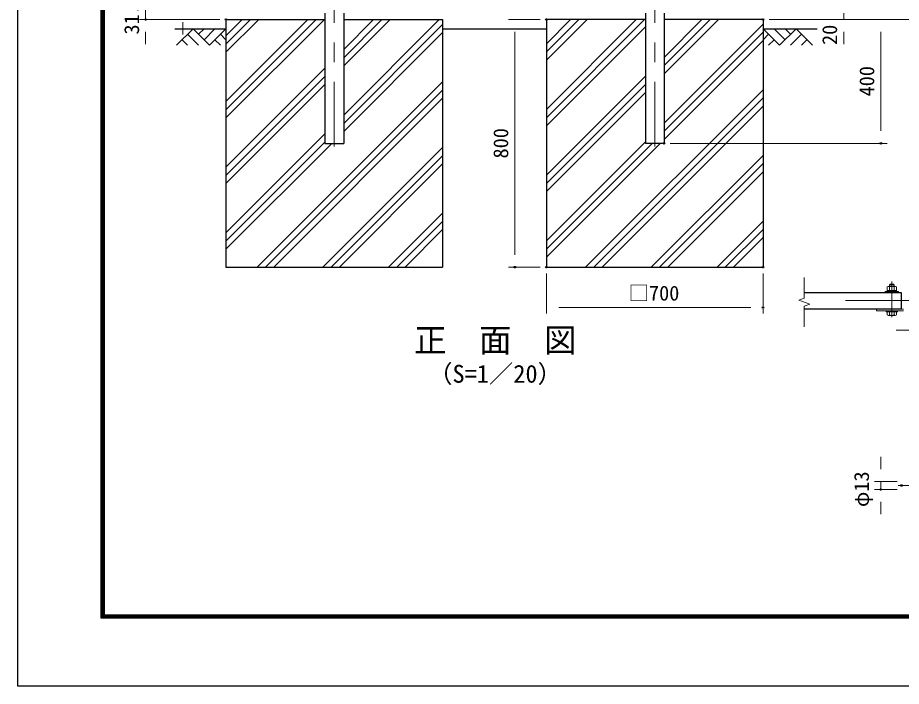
# Model space of a CAD drawing. Units: millimetres, scale not verified. Extents: x -4200 to 4200, y -2970 to 2970.
# Drawn here: x -4200 to -1345, y -2970 to -811 of the extents above; entities that cross this region are included whole.
import ezdxf
from ezdxf.enums import TextEntityAlignment as Align

# ---------------------------------------------------------------- set-up
doc = ezdxf.new("R2010")
doc.units = ezdxf.units.MM
doc.header["$LTSCALE"] = 10
doc.header["$PDMODE"] = 32
doc.header["$PDSIZE"] = 5
doc.linetypes.add('USER1', pattern=[50.8, 31.75, -6.35, 6.35, -6.35])
for name, color, linetype, lineweight in [('0-0_D-TTL-TXT', 7, 'Continuous', 25), ('0-1_D-STR-DIM', 7, 'Continuous', 13), ('0-2_D-BMK', 2, 'USER1', 13), ('0-3_D-STR4', 7, 'Continuous', 25), ('0-4_D-STR3', 3, 'Continuous', 13), ('0-5_D-STR1', 1, 'Continuous', 25), ('0-7_Defpoints', 8, 'Continuous', 25), ('0-9_D-DCR-HCH', 7, 'Continuous', 13), ('0-A_D-BGD', 7, 'Continuous', 25), ('0-D_D-TTL', 7, 'Continuous', 25)]:
    doc.layers.add(name, color=color, linetype=linetype, lineweight=lineweight)
doc.styles.add('ＭＳ ゴシック', font='')
doc.styles.get('ＭＳ ゴシック').set_extended_font_data('MS Gothic')

msp = doc.modelspace()

# ---------------------------------------------------------------- linework, layer by layer
at = {"layer": '0-1_D-STR-DIM'}
for p, q in [((-3786.26, -785.37), (-3786.26, -816.54)), ((-1531.44, -816.54), (-1531.44, -796.54)), ((-3546.84, -816.54), (-3806.26, -816.54)), ((-3666.26, -825.37), (-3666.26, -865.37)), ((-2511.84, -816.54), (-2613.84, -816.54)), ((-1771.84, -816.54), (-1511.44, -816.54)), ((-1771.84, -816.54), (-1391.44, -816.54)), ((-1771.84, -816.54), (-1271.44, -816.54)), ((-1771.84, -816.54), (-1391.44, -816.54)), ((-3786.26, -856.54), (-3786.26, -896.54)), ((-2593.84, -856.54), (-2593.84, -1576.54)), ((-1531.44, -856.54), (-1531.44, -896.54)), ((-1411.44, -856.54), (-1411.44, -1176.54)), ((-2091.59, -1216.54), (-1391.44, -1216.54)), ((-2511.84, -1616.54), (-2613.84, -1616.54)), ((-2491.84, -1636.54), (-2491.84, -1766.54)), ((-1791.84, -1636.54), (-1791.84, -1766.54)), ((-1658.79, -1716.48), (-1658.79, -1649.31)), ((-1676.41, -1722.9), (-1658.79, -1716.48)), ((-1641.17, -1735.72), (-1676.41, -1722.9)), ((-1658.79, -1742.14), (-1641.17, -1735.72)), ((-2451.84, -1746.54), (-1831.84, -1746.54)), ((-1658.79, -1809.31), (-1658.79, -1742.14)), ((-1411.63, -2268.48), (-1411.63, -2228.48)), ((-1358.53, -2308.48), (-1431.63, -2308.48)), ((-1411.63, -2308.48), (-1411.63, -2334.48)), ((-1358.53, -2334.48), (-1431.63, -2334.48)), ((-1411.63, -2374.48), (-1411.63, -2414.48))]:
    msp.add_line(p, q, dxfattribs=at)
at = {"layer": '0-2_D-BMK'}
for p, q in [((-3176.84, 1521.7), (-3176.84, -1227.11)), ((-2141.84, 1521.7), (-2141.84, -1227.11)), ((-1375.83, -1777.68), (-1375.83, -1662.91)), ((-1525.83, -1724.54), (-1025.83, -1724.54)), ((-1362.19, -1819.94), (-726.88, -1819.94)), ((-1355.17, -2321.48), (-598.14, -2321.48))]:
    msp.add_line(p, q, dxfattribs=at)
at = {"layer": '0-3_D-STR4'}
for p, q in [((-3526.84, -816.54), (-3526.84, -1616.54)), ((-3526.84, -816.54), (-3207.09, -816.54)), ((-3146.59, -816.54), (-2826.84, -816.54)), ((-2826.84, -816.54), (-2826.84, -1616.54)), ((-2491.84, -816.54), (-2491.84, -1616.54)), ((-2172.09, -816.54), (-2491.84, -816.54)), ((-1791.84, -816.54), (-2111.59, -816.54)), ((-1791.84, -816.54), (-1791.84, -1616.54)), ((-3526.84, -1616.54), (-2826.84, -1616.54)), ((-2491.84, -1616.54), (-1791.84, -1616.54))]:
    msp.add_line(p, q, dxfattribs=at)
at = {"layer": '0-4_D-STR3'}
for p, q in [((-1390.83, -1691.34), (-1390.83, -1679.74)), ((-1387.39, -1678.34), (-1364.3, -1678.34)), ((-1383.83, -1673.14), (-1381.83, -1671.14)), ((-1383.83, -1678.34), (-1383.83, -1673.14)), ((-1383.33, -1691.34), (-1383.33, -1679.74)), ((-1381.83, -1678.34), (-1381.83, -1671.14)), ((-1381.83, -1671.14), (-1369.83, -1671.14)), ((-1369.83, -1678.34), (-1369.83, -1671.14)), ((-1368.33, -1691.34), (-1368.33, -1679.74)), ((-1367.83, -1678.34), (-1367.83, -1673.14)), ((-1360.83, -1691.34), (-1360.83, -1679.74)), ((-1353.83, -1695.34), (-1397.83, -1695.34)), ((-1397.83, -1698.54), (-1397.83, -1695.34)), ((-1397.83, -1698.54), (-1397.83, -1695.34)), ((-1353.83, -1698.54), (-1397.83, -1698.54)), ((-1360.43, -1691.34), (-1391.23, -1691.34)), ((-1391.23, -1695.34), (-1391.23, -1691.34)), ((-1360.43, -1695.34), (-1391.23, -1695.34)), ((-1390.83, -1691.34), (-1360.83, -1691.34)), ((-1360.43, -1695.34), (-1360.43, -1691.34)), ((-1353.83, -1698.54), (-1353.83, -1695.34)), ((-1353.83, -1698.54), (-1353.83, -1695.34)), ((-1425.83, -1757.94), (-1425.83, -1751.54)), ((-1338.58, -1751.54), (-1425.83, -1751.54)), ((-1338.58, -1757.94), (-1425.83, -1757.94)), ((-1393.83, -1757.94), (-1393.83, -1761.14)), ((-1393.83, -1761.14), (-1357.83, -1761.14)), ((-1390.83, -1751.54), (-1390.83, -1750.54)), ((-1390.83, -1751.54), (-1360.83, -1751.54)), ((-1390.83, -1769.98), (-1390.83, -1761.14)), ((-1390.83, -1761.14), (-1360.83, -1761.14)), ((-1383.35, -1769.98), (-1383.35, -1761.14)), ((-1383.33, -1751.54), (-1383.33, -1750.54)), ((-1368.33, -1751.54), (-1368.33, -1750.54)), ((-1368.32, -1769.98), (-1368.32, -1761.14)), ((-1360.83, -1751.54), (-1360.83, -1750.54)), ((-1360.83, -1769.98), (-1360.83, -1761.14)), ((-1387.09, -1772.14), (-1364.58, -1772.14))]:
    msp.add_line(p, q, dxfattribs=at)
for points in [[(-1383.83, -1673.14), (-1367.83, -1673.14), (-1369.83, -1671.14)], [(-1393.83, -1757.94), (-1357.83, -1757.94), (-1357.83, -1761.14)]]:
    msp.add_lwpolyline(points, dxfattribs=at)
for centre, radius, start, end in [((-1387.08, -1684.03), 5.7, 48.83491, 131.16509), ((-1375.83, -1699.13), 20.79, 68.85295, 111.14705), ((-1364.58, -1684.03), 5.7, 48.86505, 131.13495), ((-1387.09, -1767.82), 4.32, 210, 330), ((-1375.83, -1757.98), 14.16, 237.93138, 302.06862), ((-1364.58, -1767.82), 4.32, 210, 330)]:
    msp.add_arc(centre, radius, start, end, dxfattribs=at)
at = {"layer": '0-5_D-STR1'}
for p, q in [((-3207.09, -796.54), (-3207.09, -1216.54)), ((-3146.59, -796.54), (-3146.59, -1216.54)), ((-2172.09, -796.54), (-2172.09, -1216.54)), ((-2111.59, -796.54), (-2111.59, -1216.54)), ((-3207.09, -1216.54), (-3146.59, -1216.54)), ((-2111.59, -1216.54), (-2172.09, -1216.54)), ((-1658.79, -1750.54), (-1345.83, -1750.54))]:
    msp.add_line(p, q, dxfattribs=at)
msp.add_lwpolyline([(-1658.79, -1698.54), (-1345.83, -1698.54), (-1345.83, -1750.54)], dxfattribs=at)
at = {"layer": '0-7_Defpoints'}
for p in [(-3786.26, -816.54), (-3526.84, -816.54), (-2491.84, -816.54), (-1791.84, -816.54), (-2111.59, -1216.54), (-1411.44, -1216.54), (-2593.84, -1616.54), (-2491.84, -1616.54), (-2491.84, -1616.54), (-1791.84, -1616.54), (-1791.84, -1746.54), (-1411.63, -2334.48), (-1344.53, -2321.48)]:
    msp.add_point(p, dxfattribs=at)
at = {"layer": '0-9_D-DCR-HCH'}
for p, q in [((-3526.84, -922.34), (-3421.03, -816.54)), ((-3526.84, -1134.47), (-3208.9, -816.54)), ((-3526.84, -895.83), (-3447.55, -816.54)), ((-3526.84, -1107.96), (-3235.42, -816.54)), ((-3526.84, -869.31), (-3474.07, -816.54)), ((-3526.84, -1081.44), (-3261.94, -816.54)), ((-3146.59, -966.36), (-2996.77, -816.54)), ((-3146.59, -939.84), (-3023.29, -816.54)), ((-3146.59, -913.32), (-3049.8, -816.54)), ((-3146.59, -1125.46), (-2837.67, -816.54)), ((-2491.84, -948), (-2360.37, -816.54)), ((-2491.84, -921.49), (-2386.89, -816.54)), ((-2491.84, -1133.62), (-2174.76, -816.54)), ((-2491.84, -894.97), (-2413.41, -816.54)), ((-2491.84, -1107.1), (-2201.28, -816.54)), ((-2111.59, -992.02), (-1936.11, -816.54)), ((-2111.59, -965.5), (-1962.63, -816.54)), ((-2111.59, -938.98), (-1989.14, -816.54)), ((-3633.26, -846.54), (-3686.48, -899.75)), ((-3633.26, -846.54), (-3580.05, -899.75)), ((-3615.53, -864.28), (-3597.79, -846.54)), ((-3597.79, -882.01), (-3562.31, -846.54)), ((-3580.05, -899.75), (-3526.84, -846.54)), ((-3146.59, -1151.97), (-2826.84, -832.22)), ((-2491.84, -1160.13), (-2172.09, -840.38)), ((-2111.59, -1151.12), (-1791.84, -831.37)), ((-1738.63, -899.75), (-1791.84, -846.54)), ((-1720.89, -882.01), (-1756.36, -846.54)), ((-1685.41, -846.54), (-1738.63, -899.75)), ((-1703.06, -864.37), (-1720.89, -846.54)), ((-1685.41, -846.54), (-1632.2, -899.75)), ((-3668.74, -882.01), (-3650.92, -899.75)), ((-3651, -864.28), (-3615.36, -899.75)), ((-3562.31, -882.01), (-3544.49, -899.75)), ((-3544.58, -864.28), (-3526.84, -881.93)), ((-3146.59, -1178.49), (-2826.84, -858.74)), ((-2111.59, -1177.63), (-1791.84, -857.88)), ((-2111.59, -1204.15), (-1791.84, -884.4)), ((-1774.1, -864.28), (-1791.84, -881.93)), ((-1756.36, -882.01), (-1774.18, -899.75)), ((-1667.68, -864.28), (-1703.32, -899.75)), ((-1649.94, -882.01), (-1667.76, -899.75)), ((-3526.84, -1293.57), (-3207.09, -973.82)), ((-3526.84, -1320.09), (-3207.09, -1000.34)), ((-3526.84, -1346.61), (-3207.09, -1026.86)), ((-3425.54, -1616.54), (-2826.84, -1017.84)), ((-2491.84, -1319.23), (-2172.09, -999.48)), ((-2491.84, -1345.75), (-2172.09, -1026)), ((-3399.02, -1616.54), (-2826.84, -1044.35)), ((-2491.84, -1372.27), (-2172.09, -1052.52)), ((-2364.88, -1616.54), (-1791.84, -1043.5)), ((-3372.51, -1616.54), (-2826.84, -1070.87)), ((-2338.36, -1616.54), (-1791.84, -1070.01)), ((-2311.85, -1616.54), (-1791.84, -1096.53)), ((-3526.84, -1505.71), (-3207.09, -1185.96)), ((-3526.84, -1532.22), (-3207.09, -1212.47)), ((-3526.84, -1558.74), (-3184.64, -1216.54)), ((-2491.84, -1531.37), (-2172.09, -1211.62)), ((-2491.84, -1584.4), (-2123.98, -1216.54)), ((-2491.84, -1557.88), (-2150.49, -1216.54)), ((-3213.41, -1616.54), (-2826.84, -1229.97)), ((-2152.75, -1616.54), (-1791.84, -1255.63)), ((-3186.89, -1616.54), (-2826.84, -1256.49)), ((-3160.37, -1616.54), (-2826.84, -1283)), ((-2126.23, -1616.54), (-1791.84, -1282.15)), ((-2099.71, -1616.54), (-1791.84, -1308.66)), ((-3001.28, -1616.54), (-2826.84, -1442.1)), ((-2974.76, -1616.54), (-2826.84, -1468.62)), ((-1940.62, -1616.54), (-1791.84, -1467.76)), ((-2948.24, -1616.54), (-2826.84, -1495.13)), ((-1914.1, -1616.54), (-1791.84, -1494.28)), ((-1887.58, -1616.54), (-1791.84, -1520.79))]:
    msp.add_line(p, q, dxfattribs=at)
at = {"layer": '0-A_D-BGD'}
for p, q in [((-3691.84, -846.54), (-3526.84, -846.54)), ((-2826.84, -846.54), (-2491.84, -846.54)), ((-1791.84, -846.54), (-1616.84, -846.54))]:
    msp.add_line(p, q, dxfattribs=at)
at = {"layer": '0-D_D-TTL', "color": 2}
msp.add_lwpolyline([(-4199.7, 2969.89), (4200.3, 2969.89), (4200.3, -2970.11), (-4199.7, -2970.11)], close=True, dxfattribs=at)
at = {"layer": '0-D_D-TTL'}
for points in [[(-3929.7, 2749.89), (3930.3, 2749.89), (3930.3, -2750.11), (-3929.7, -2750.11)], [(-3927.2, 2747.39), (3927.8, 2747.39), (3927.8, -2747.61), (-3927.2, -2747.61)], [(-3924.7, 2744.89), (3925.3, 2744.89), (3925.3, -2745.11), (-3924.7, -2745.11)], [(-3922.2, 2742.39), (3922.8, 2742.39), (3922.8, -2742.61), (-3922.2, -2742.61)], [(-3919.7, 2739.89), (3920.3, 2739.89), (3920.3, -2740.11), (-3919.7, -2740.11)]]:
    msp.add_lwpolyline(points, close=True, dxfattribs=at)

# ---------------------------------------------------------------- texts
at = {"layer": '0-0_D-TTL-TXT', "style": 'ＭＳ ゴシック'}
for s, height, p in [('正\u3000面\u3000図', 76.98, (-2919.24, -1913.72)), ('（S=1／20）', 57.7, (-2873.76, -2006.92))]:
    msp.add_text(s, height=height, dxfattribs=at).set_placement(p, align=Align.BOTTOM_LEFT)
at = {"layer": '0-1_D-STR-DIM', "style": 'ＭＳ ゴシック'}
for s, p in [('31.2', (-3793.01, -865.13)), ('20', (-1538.19, -898.86)), ('400', (-1418.19, -1065.04)), ('800', (-2600.59, -1265.41)), ('φ13', (-1435.3, -2391.15))]:
    msp.add_text(s, height=48.09, rotation=90, dxfattribs=at).set_placement(p, align=Align.BOTTOM_LEFT)
msp.add_text('□700', height=48.09, dxfattribs=at).set_placement((-2225.99, -1738.78), align=Align.BOTTOM_LEFT)

doc.saveas('drawing.dxf')
